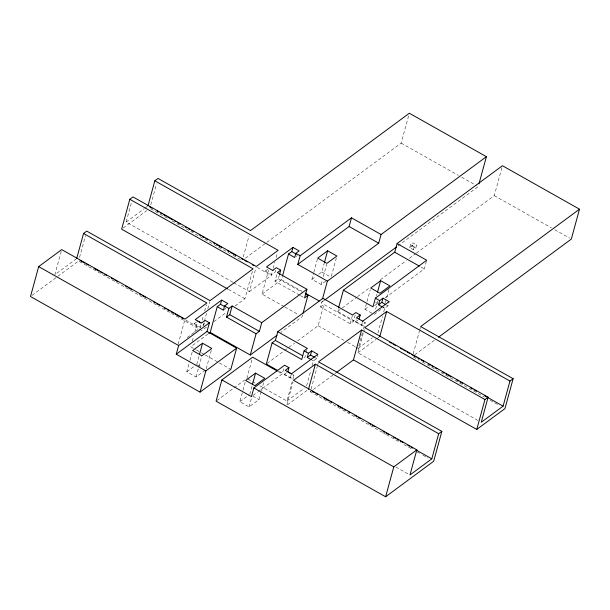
<?xml version="1.0" encoding="UTF-8"?>
<svg xmlns="http://www.w3.org/2000/svg" width="610" height="610" viewBox="0 0 610 610"><rect width="100%" height="100%" fill="white"/><g stroke="black" fill="none" stroke-linecap="round" stroke-linejoin="round"><path stroke-width="0.46" stroke-dasharray="3.05 2.29" d="M61.221 251.389L54.839 274.713L75.93 259.128M79.544 257.389L85.492 235.643M232.875 282.247L126.125 222.048L131.768 201.414M150.822 204.716L156.526 183.877M178.15 344.246L184.777 320.029M204.403 322.873L203.946 324.55L200.271 327.265L194.11 323.788L194.796 321.272M192.257 341.272L193.515 336.682M194.765 332.092L197.282 322.911M205.219 370.232L196.054 377.003L186.805 371.787L189.71 361.173M189.954 360.289L192.615 350.559M187.186 337.566L199.988 328.111L201.422 323.079M202.2 320.036L203.427 315.553M204.655 311.069L206.371 304.786M203.1 326.014L204.091 322.393M204.335 321.485L206.813 312.427M207.804 308.797L209.787 301.553M196.733 364.452L198.913 356.492M196.054 377.003L201.864 355.775M206.226 368.783L211.548 349.324M243.306 256.871L249.002 236.032M235.117 305.968L244.945 298.709L252.631 270.619M233.706 282.712L249.429 291.58L256.055 267.363M275.69 270.207L275.232 271.877L271.557 274.591L265.388 271.114L266.074 268.606M284.115 306.571L262.033 294.119L268.56 270.238M249.429 291.58L271.267 275.438L272.7 270.405M273.234 268.263L274.95 261.987M276.177 257.504L277.405 253.013M261.179 391.605L259.006 399.565L249.078 406.9L239.829 401.685L242.734 391.071M242.971 390.187L245.639 380.457M246.852 378.421L252.174 358.962M299.632 295.179L274.973 281.271L277.344 272.601M274.973 281.271L278.32 278.8L279.266 275.331M249.757 394.35L252.174 385.505M262.033 294.119L281.485 279.738L282.239 276.986M249.078 406.9L251.739 397.171M261.423 390.72L263.604 382.76M258.236 391.628L282.255 373.884L283.917 367.815M292.419 374.441L293.959 375.31L290.291 378.025L284.123 374.548L284.809 372.031M325.725 281.187L321.142 284.573L311.901 279.357L313.593 273.166M313.837 272.281L317.703 258.129M302.59 314.951L302.102 316.72L280.768 332.481M290.291 378.025L291.435 373.838M318.771 274.279L321.828 272.022L324.245 263.177M259.936 385.802L286.929 401.022L293.959 375.31M286.906 404.537L293.036 382.112M321.142 284.573L322.354 280.15M323.323 276.612L326.708 264.229M306.883 350.148L304.985 357.086L303.681 358.055M355.195 315.141L353.533 321.218L350.186 323.689L320.593 306.998L322.255 300.928M331.314 276.353L336.88 256.009M297.558 340.959L318.13 325.755L323.94 304.527L353.533 321.218M306.639 385.726L310.909 370.117M312.16 365.52L313.418 360.929L316.697 358.512L317.84 354.326M382.363 432.337L310.368 391.734L317.307 366.366M317.558 365.459L318.298 362.744M363.766 326.137L337.589 311.375L338.321 308.721M350.186 323.689L352.557 315.019M266.753 242.437L401.159 143.129L408.845 115.038M363.705 321.767L365.245 322.637L361.57 325.351L355.401 321.874L356.324 318.527M371.856 313.174L364.917 309.262L370.239 289.796M361.57 325.351L362.714 321.165M355.752 346.968L358.207 348.356L362.477 332.74M363.484 329.072L365.245 322.637M477.935 420.435L357.94 352.771L364.322 329.446M376.538 295.736L377.026 293.967M375.623 309.171L378.284 299.434M385.306 302.712L388.936 289.445M377.918 333.06L382.439 316.529M383.698 311.939L384.704 308.263L387.975 305.839L389.127 301.653M409.707 247.629L410.53 244.64L412.909 242.879L416.607 244.961L415.791 247.957L413.405 249.711L409.707 247.629L412.093 245.868L412.909 242.879M413.405 249.711L414.228 246.722L416.607 244.961M385.253 297.779L424.324 268.911L426.459 261.111M413.222 353.731L419.413 331.077M419.665 330.178L420.404 327.456M416.302 253.219L494.252 195.627L502.434 165.722M126.125 222.048L144.196 208.689M144.951 208.132L147.208 206.462M32.025 295.385L78.553 261.011L158.821 306.281M123.159 228.048L146.781 210.595M245.365 258.236L265.983 243.001M194.11 323.788L197.785 321.073M265.388 271.114L269.063 268.4M223.405 310.17L226.028 308.233M295.995 256.535L297.306 255.567M206.393 327.196L201.857 330.544L159.652 306.746M213.95 321.607L226.806 312.114M207.964 334.066L190.747 346.785L195.657 349.553M186.805 371.787L195.97 365.016M311.901 279.357L315.713 276.536M321.562 302.339L323.857 300.646M397.979 245.876L478.225 186.584M320.593 306.998L323.94 304.527M216.825 400.61L244.602 380.091M267.073 363.484L283.841 351.093M284.603 350.529L294.508 343.209M337.589 311.375L341.417 308.553M342.179 307.989L356.697 297.261M357.46 296.696L369.69 287.661M380.388 279.761L406.374 260.562M409.424 258.304L415.54 253.783M239.829 401.685L248.994 394.914M364.917 309.262L368.737 306.441M252.975 395.516L257.481 392.184M374.525 305.702L377.59 303.444M284.123 374.548L287.798 371.833M355.401 321.874L359.077 319.16M374.166 314.478L384.094 307.143M286.929 401.022L304.138 388.303M358.207 348.356L372.428 337.848M287.409 404.88L308.5 389.302M357.94 352.771L376.012 339.412M376.767 338.855L379.023 337.185M310.368 391.734L312.633 390.057M313.387 389.5L336.064 372.748M414.769 354.761L436.15 338.962M401.159 143.129L458.339 175.367M461.648 177.243L476.57 185.653M494.252 195.627L551.432 227.865M554.749 229.741L569.664 238.152M410.53 244.64L414.228 246.722M412.093 245.868L415.791 247.957M421.03 267.058L424.324 268.911M386.435 304.969L387.975 305.839M321.828 272.022L331.07 277.237M375.615 302.362L377.163 303.231M383.164 307.394L384.704 308.263M281.485 279.738L301.935 291.267M278.32 278.8L302.156 292.243M257.199 267.508L271.267 275.438M150.655 208.811L167.171 218.121M172.127 220.912L229.924 253.508M233.226 255.369L240.66 259.563M413.298 356.919L419.078 360.174M422.387 362.035L484.309 396.957M490.089 400.221L497.524 404.407M300.455 295.644L304.565 297.962M284.931 307.028L298.015 314.409M318.13 325.755L344.307 340.517M347.578 342.355L354.936 346.51M228.392 289.376L244.945 298.709M315.156 357.643L316.697 358.512M311.878 360.06L313.418 360.929M279.395 371.429L292.48 378.802M278.145 371.566L282.255 373.884M185.92 320.174L199.988 328.111M383.194 432.803L385.673 434.206M386.504 434.671L400.572 442.601M403.881 444.469L412.985 449.6M417.118 451.934L419.604 453.337M422.913 455.205L427.877 458.003M196.473 350.018L200.56 352.321M201.376 352.778L204.655 354.623M205.471 355.089L218.555 362.47M219.371 362.927L230.824 369.385M247.668 378.886L251.762 381.189M252.578 381.654L255.033 383.034M395.898 467.039L408.311 474.039M197.503 364.887L202.131 367.494M252.837 396.088L259.006 399.565"/><path stroke-width="0.91" d="M76.685 258.571L83.555 233.462L206.859 302.995L185.021 319.129L61.709 249.597L38.682 266.616L30.5 296.513L200.049 392.123L230.824 369.385L236.627 348.157L207.034 331.466L176.259 354.204L205.852 370.895L236.627 348.157M147.963 205.906L154.833 180.789L278.145 250.321L256.299 266.463L132.995 196.931L129.816 199.279L121.634 229.177L227.568 288.911M176.259 354.204L178.631 345.534L209.405 322.797L205.09 320.364L201.422 323.079L195.253 319.602L221.659 300.089L227.827 303.566L224.549 305.984L223.405 310.17L217.244 306.693L210.206 332.412L208.712 333.517M199.394 354.723L202.543 343.224L211.792 348.44L201.864 355.775L192.615 350.559L202.543 343.224M207.034 331.466L209.405 322.797M217.244 306.693L220.515 304.276L221.659 300.089M200.049 392.123L205.852 370.895M261.736 322.69L259.364 331.36L256.086 333.777L226.493 317.093L228.864 308.416L232.143 305.999L261.736 322.69L306.937 289.285L277.344 272.601L280.691 270.131L276.376 267.691L272.7 270.405M226.493 317.093L229.772 314.668L232.143 305.999M277.321 371.101L252.662 357.193L221.88 379.931L216.077 401.166L385.619 496.776L433.672 461.267L441.853 431.369L318.55 361.837L361.631 330.002L484.942 399.535L488.114 397.186L364.81 327.654L386.648 311.512L509.96 381.052L513.132 378.703L420.656 326.548L579.5 209.184L502.434 165.722L397.102 243.558L394.723 252.227L343.399 290.146L338.558 307.837M210.206 332.412L250.283 355.005L256.086 333.777M279.502 274.462L280.691 270.131M252.418 384.62L255.567 373.122L264.809 378.337L254.881 385.673L245.639 380.457L255.567 373.122M282.491 276.063L288.522 254.027L291.801 251.602L292.945 247.416L299.106 250.893L295.835 253.318L294.691 257.504L288.522 254.027M291.649 374.006L287.798 371.833L288.942 367.647L284.626 365.215L253.851 387.952L251.48 396.622L221.88 379.931M359.077 319.16L360.22 314.981L355.904 312.541L352.557 315.019L322.964 298.328L277.763 331.726L275.392 340.395L272.121 342.82L266.311 364.048L277.763 370.506M381.067 234.514L378.696 243.184L327.372 281.111L297.779 264.42L300.15 255.75L351.474 217.823L381.067 234.514L486.406 156.686L409.341 113.224L250.489 230.595L158.013 178.44L154.833 180.789M306.937 289.285L304.565 297.962L307.913 295.484L305.442 294.096M303.071 313.182L307.913 295.484M324.489 262.292L327.631 250.794L336.88 256.009L326.952 263.345L317.703 258.129L327.631 250.794M277.763 331.726L307.364 348.417L304.085 350.834L301.714 359.503L272.121 342.82M322.53 298.801L327.372 281.111M311.108 359.625L307.257 357.452L308.401 353.266L311.679 350.849L317.84 354.326L291.435 373.838L285.267 370.361L288.942 367.647M307.257 357.452L310.528 355.035L311.679 350.849M297.779 264.42L349.103 226.501L351.474 217.823M308.5 389.302L315.37 364.185L438.674 433.718L441.853 431.369M336.827 372.184L353.457 359.9L361.631 330.002M397.102 243.558L426.695 260.241L375.363 298.168L372.992 306.838L343.399 290.146M377.506 292.198L380.655 280.691L389.904 285.907L379.977 293.242L370.727 288.027L380.655 280.691M382.386 306.96L378.535 304.786L379.679 300.6L382.958 298.176L389.127 301.653L362.714 321.165M378.535 304.786L381.814 302.362L382.958 298.176M379.778 336.628L386.648 311.512M385.619 496.776L393.801 466.871L416.836 449.852L293.524 380.32L315.37 364.185M478.964 183.869L486.406 156.686M416.836 449.852L409.966 474.969L431.804 458.834L438.674 433.718M353.457 359.9L476.761 429.432L484.942 399.535M488.114 397.186L481.244 422.303L503.09 406.161L509.96 381.052M513.132 378.703L504.958 408.601L476.761 429.432M579.5 209.184L571.318 239.082L438.438 337.269M83.555 233.462L86.727 231.114L210.038 300.646L253.127 268.812L129.816 199.279M292.945 247.416L266.539 266.928L272.914 270.573M250.283 355.005L276.955 335.302M324.619 300.082L396.454 247.004M360.22 314.981L356.553 317.688L362.935 321.333M349.103 226.501L378.696 243.184M394.723 252.227L419.39 266.135M295.835 253.318L300.15 255.75M375.363 298.168L379.679 300.6M291.801 251.602L296.422 254.21M381.814 302.362L385.665 304.535M305.206 293.113L319.106 300.959M149.618 206.843L152.103 208.239M157.067 211.037L158.722 211.975M160.377 212.905L162.031 213.843M163.686 214.773L166.172 216.176M167.826 217.107L172.79 219.905M174.445 220.843L176.099 221.773M177.754 222.703L180.24 224.106M185.204 226.905L186.858 227.843M188.513 228.773L190.167 229.703M191.822 230.641L193.477 231.571M199.272 234.842L200.926 235.773M202.581 236.71L204.236 237.641M205.89 238.571L207.545 239.509M213.34 242.772L214.994 243.71M216.649 244.64L221.621 247.439M227.408 250.71L229.063 251.64M230.717 252.57L235.689 255.376M241.476 258.64L243.131 259.57M244.785 260.508L247.271 261.904M252.235 264.709L253.89 265.64M389.714 342.233L391.368 343.163M393.023 344.101L395.501 345.496M400.473 348.295L402.127 349.233M403.782 350.163L405.437 351.101M407.091 352.031L409.569 353.434M411.224 354.364L416.195 357.163M417.85 358.1L419.505 359.031M421.159 359.961L423.637 361.364M428.609 364.162L430.263 365.1M431.918 366.031L433.573 366.961M435.227 367.899L436.882 368.829M442.677 372.1L444.332 373.03M445.986 373.96L450.95 376.767M456.745 380.03L458.4 380.968M460.054 381.898L462.532 383.301M470.813 387.968L472.468 388.898M474.122 389.828L476.608 391.231M484.881 395.898L503.09 406.161M224.549 305.984L228.864 308.416M304.085 350.834L308.401 353.266M220.515 304.276L225.143 306.883M310.528 355.035L314.386 357.208M229.772 314.668L259.364 331.36M275.392 340.395L302.522 355.691M197.785 321.073L200.865 322.812M79.994 260.44L84.958 263.238M86.612 264.176L88.267 265.106M94.062 268.377L99.026 271.175M100.68 272.106L102.335 273.044M104.821 274.439L106.475 275.377M111.439 278.175L113.094 279.106M114.749 280.043L117.234 281.439M125.507 286.105L127.162 287.043M128.817 287.973L131.302 289.376M139.576 294.043L141.23 294.973M142.885 295.911L145.371 297.306M153.644 301.973L155.298 302.911M156.953 303.841L159.439 305.244M164.403 308.042L166.057 308.973M167.712 309.91L169.367 310.841M171.021 311.779L173.507 313.174M175.161 314.112L180.125 316.91M181.78 317.84L183.435 318.778M312.633 391.635L314.295 392.565M315.95 393.496L317.604 394.434M323.392 397.697L328.363 400.495M330.018 401.433L331.672 402.364M337.46 405.635L342.431 408.433M344.086 409.363L345.74 410.301M348.219 411.697L349.873 412.634M354.845 415.433L356.499 416.363M358.154 417.301L360.632 418.696M368.913 423.363L370.567 424.301M372.222 425.231L374.7 426.634M382.981 431.3L384.635 432.231M386.29 433.169L388.768 434.564M393.74 437.362L395.394 438.3M397.049 439.23L398.704 440.168M400.358 441.099L402.836 442.502M407.808 445.3L409.462 446.23M411.117 447.168L412.772 448.098M416.081 449.966L431.804 458.834M38.682 266.616L178.631 345.534M253.851 387.952L393.801 466.871"/></g></svg>
